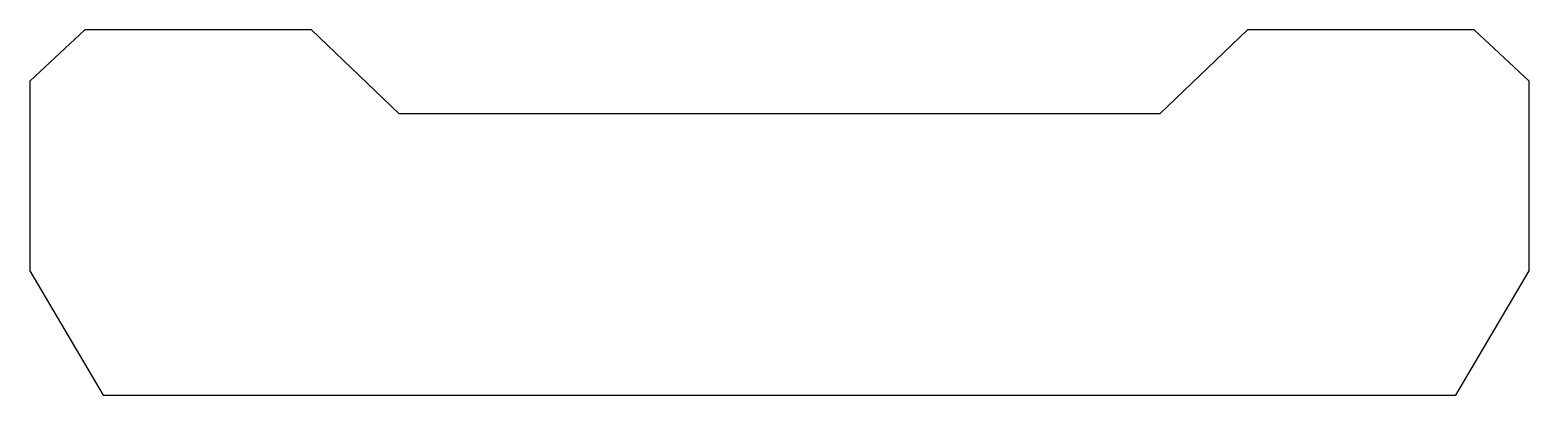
# Model space of a CAD drawing. Header units: millimetres. Extents: x -102 to 102, y -50 to 0.
import ezdxf

# ---------------------------------------------------------------- set-up
doc = ezdxf.new("R2010")
doc.units = ezdxf.units.MM
for name, color, linetype in [('Shape', 7, 'CONTINUOUS'), ('Shape001', 7, 'CONTINUOUS'), ('Shape002', 7, 'CONTINUOUS'), ('Shape003', 7, 'CONTINUOUS'), ('Shape004', 7, 'CONTINUOUS'), ('Shape005', 7, 'CONTINUOUS'), ('Shape006', 7, 'CONTINUOUS'), ('Shape007', 7, 'CONTINUOUS'), ('Shape008', 7, 'CONTINUOUS'), ('Shape009', 7, 'CONTINUOUS'), ('Shape010', 7, 'CONTINUOUS'), ('Shape011', 7, 'CONTINUOUS')]:
    doc.layers.add(name, color=color, linetype=linetype)

msp = doc.modelspace()

# ---------------------------------------------------------------- linework, layer by layer
at = {"layer": 'Shape'}
msp.add_line((102.5, -33), (102.5, -7), dxfattribs=at)
at = {"layer": 'Shape001'}
msp.add_line((102.5, -7), (95, 0), dxfattribs=at)
at = {"layer": 'Shape002'}
msp.add_line((95, 0), (64, 0), dxfattribs=at)
at = {"layer": 'Shape003'}
msp.add_line((64, 0), (52, -11.5), dxfattribs=at)
at = {"layer": 'Shape004'}
msp.add_line((52, -11.5), (-52, -11.5), dxfattribs=at)
at = {"layer": 'Shape005'}
msp.add_line((-52, -11.5), (-64, 0), dxfattribs=at)
at = {"layer": 'Shape006'}
msp.add_line((-64, 0), (-95, 0), dxfattribs=at)
at = {"layer": 'Shape007'}
msp.add_line((-95, 0), (-102.5, -7), dxfattribs=at)
at = {"layer": 'Shape008'}
msp.add_line((-102.5, -7), (-102.5, -33), dxfattribs=at)
at = {"layer": 'Shape009'}
msp.add_line((-102.5, -33), (-92.5, -50), dxfattribs=at)
at = {"layer": 'Shape010'}
msp.add_line((-92.5, -50), (92.5, -50), dxfattribs=at)
at = {"layer": 'Shape011'}
msp.add_line((92.5, -50), (102.5, -33), dxfattribs=at)

doc.saveas('drawing.dxf')
